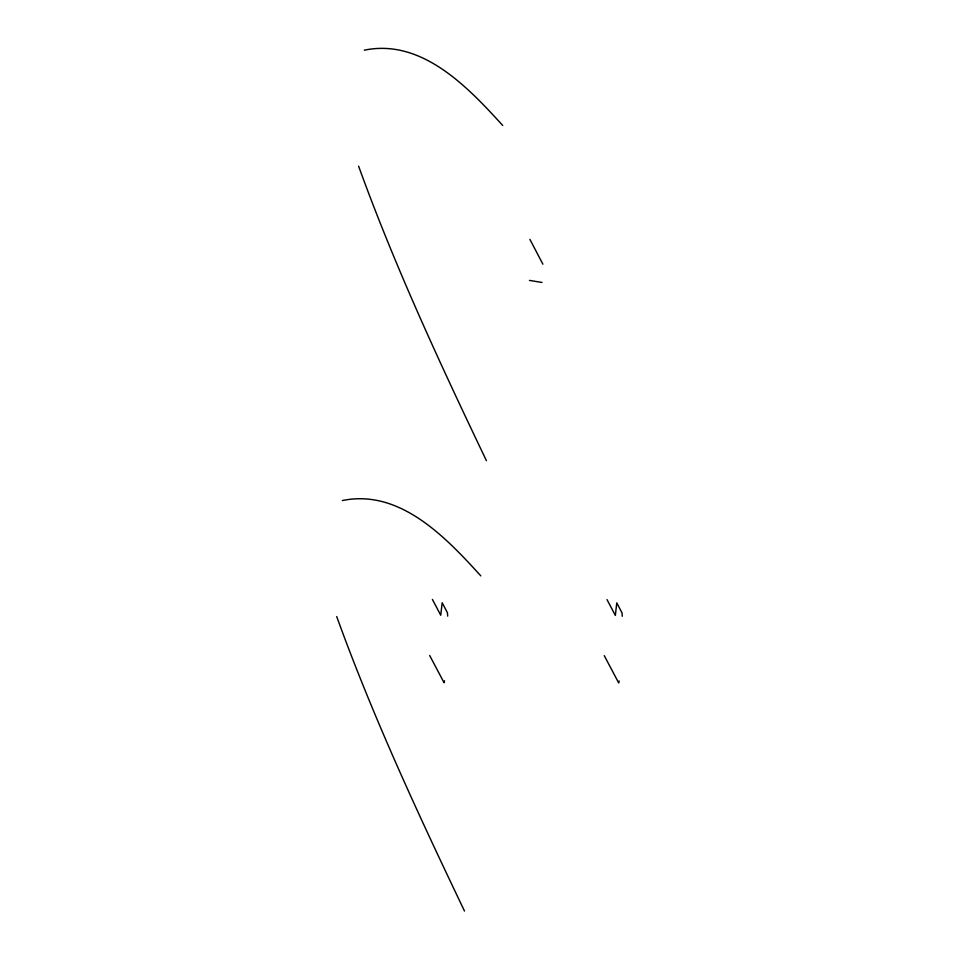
<?xml version="1.0" encoding="UTF-8"?>
<svg xmlns="http://www.w3.org/2000/svg" width="959" height="959" viewBox="0 0 959 959"><rect width="100%" height="100%" fill="white"/><g stroke="black" fill="none" stroke-linecap="round" stroke-linejoin="round"><path stroke-width="1.44" d="M447.685 616.11L447.433 612.741L442.171 602.72L440.744 615.258L432.401 599.423M622.283 616.265L622.031 612.909L616.781 602.887L615.342 615.426L606.999 599.591M444.532 680.794L444.101 682.772L429.668 655.5M619.13 680.962L618.699 682.928L604.266 655.656M364.288 50.18C421.756 38.312 467.752 87.017 502.744 125.509M342.375 500.55C399.843 488.682 445.839 537.388 480.819 575.88M529.452 280.412L542.003 282.461M529.919 239.39L542.89 264.193M486.417 460.68C440.265 364.12 395.06 266.902 358.618 166.183M464.492 911.05C418.34 814.491 373.135 717.272 336.705 616.553"/></g></svg>
